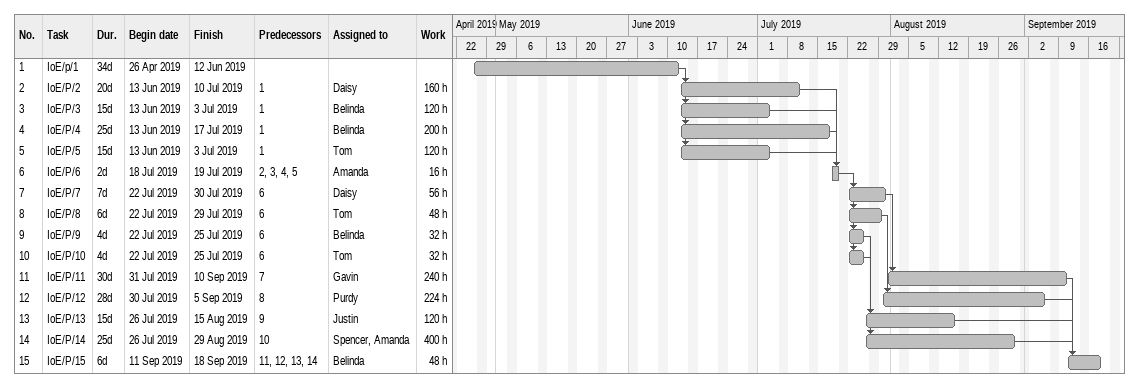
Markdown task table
| ID | Task | Duration | Start | Finish | Predecessors | Resources | Work (h) |
|---|---|---|---|---|---|---|---|
| 1 | IoE/p/1 | 34d | 2019-04-26 | 2019-06-12 |  |  |  |
| 2 | IoE/P/2 | 20d | 2019-06-13 | 2019-07-10 | 1 | Daisy | 160 |
| 3 | IoE/P/3 | 15d | 2019-06-13 | 2019-07-03 | 1 | Belinda | 120 |
| 4 | IoE/P/4 | 25d | 2019-06-13 | 2019-07-17 | 1 | Belinda | 200 |
| 5 | IoE/P/5 | 15d | 2019-06-13 | 2019-07-03 | 1 | Tom | 120 |
| 6 | IoE/P/6 | 2d | 2019-07-18 | 2019-07-19 | 2, 3, 4, 5 | Amanda | 16 |
| 7 | IoE/P/7 | 7d | 2019-07-22 | 2019-07-30 | 6 | Daisy | 56 |
| 8 | IoE/P/8 | 6d | 2019-07-22 | 2019-07-29 | 6 | Tom | 48 |
| 9 | IoE/P/9 | 4d | 2019-07-22 | 2019-07-25 | 6 | Belinda | 32 |
| 10 | IoE/P/10 | 4d | 2019-07-22 | 2019-07-25 | 6 | Tom | 32 |
| 11 | IoE/P/11 | 30d | 2019-07-31 | 2019-09-10 | 7 | Gavin | 240 |
| 12 | IoE/P/12 | 28d | 2019-07-30 | 2019-09-05 | 8 | Purdy | 224 |
| 13 | IoE/P/13 | 15d | 2019-07-26 | 2019-08-15 | 9 | Justin | 120 |
| 14 | IoE/P/14 | 25d | 2019-07-26 | 2019-08-29 | 10 | Spencer, Amanda | 400 |
| 15 | IoE/P/15 | 6d | 2019-09-11 | 2019-09-18 | 11, 12, 13, 14 | Belinda | 48 |
